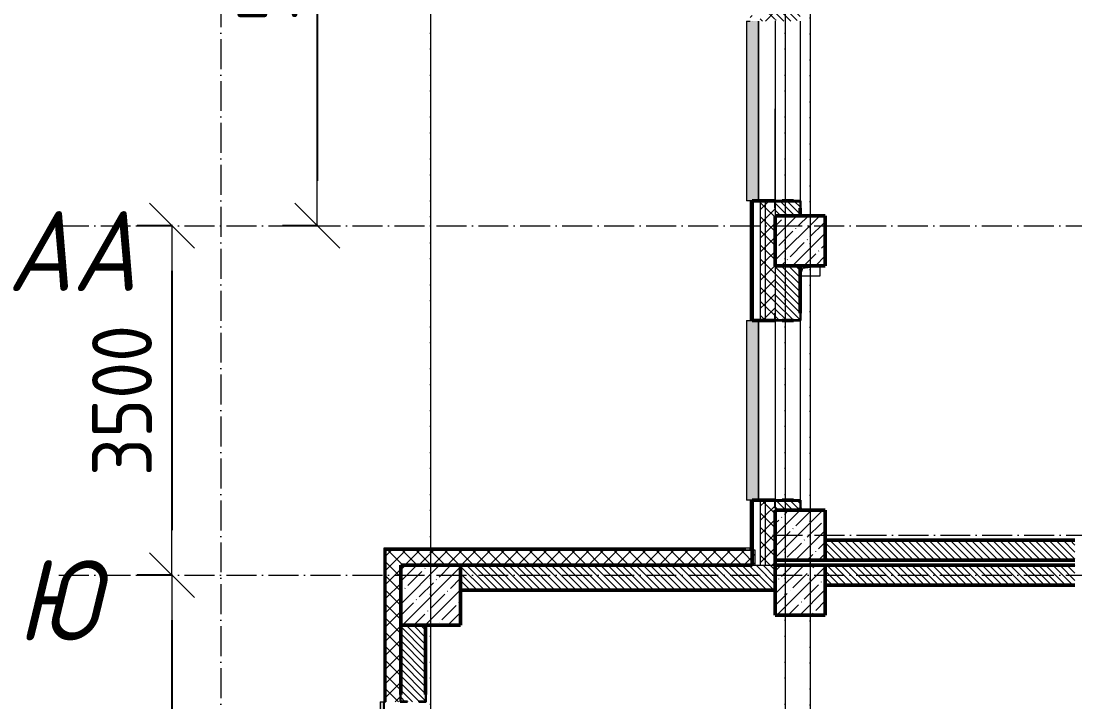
# Model space of a CAD drawing. Header units: millimetres. Extents: x 2294 to 908349, y -83289 to 219220.
# Drawn here: x 74513 to 85063, y 47586 to 54406 of the extents above; entities that cross this region are included whole.
import ezdxf

# ---------------------------------------------------------------- set-up
doc = ezdxf.new("R2010")
doc.units = ezdxf.units.MM
doc.linetypes.add('50_200_ШТРИХ_1Т_ш5_п1_п1_', pattern=[700, 500, -100, 0, -100])
for name, color, linetype, lineweight in [('A-____-____-DIMS', 7, 'Continuous', 9), ('A-GENM-____-MCUT', 7, 'Continuous', 25), ('A-GENM-____-OTLN', 7, 'Continuous', 9), ('A-GENM-____-OTLN-1', 7, 'Continuous', 25), ('A-GLAZ-____-OTLN', 7, 'Continuous', 9), ('A-WALL-____-MCUT', 7, 'Continuous', 13), ('A-WALL-____-MCUT-1', 7, 'Continuous', 9), ('A-WALL-____-MCUT-2', 7, 'Continuous', 50), ('A-WALL-____-MCUT-3', 7, 'Continuous', 9), ('A-WALL-____-OTLN', 7, 'Continuous', 9), ('A-WALL-____-PATT-1', 7, 'Continuous', 9), ('A-WALL-FNSH-MCUT-1', 7, 'Continuous', 9), ('S-COLS-____-MCUT', 7, 'Continuous', 50), ('S-COLS-____-OTLN', 7, 'Continuous', 9), ('S-GRID-____-IDEN', 7, 'Continuous', 9), ('S-GRID-____-OTLN-1', 7, '50_200_ШТРИХ_1Т_ш5_п1_п1_', 9)]:
    doc.layers.add(name, color=color, linetype=linetype, lineweight=lineweight)
doc.layers.add('A-GLAZ-____-OTLN-1', color=7, linetype='Continuous', lineweight=9, true_color=0xc0c0c0)
doc.styles.add('ISOCPEUR_I', font='isocpeui.ttf', dxfattribs={"width": 0.9, "height": 2.5})
doc.styles.add('СПДС', font='isocpeur.ttf', dxfattribs={"width": 0.9})
doc.dimstyles.new('Размера А3', dxfattribs={"dimtxt": 800, "dimasz": 450, "dimexe": 350, "dimexo": 100, "dimgap": 200, "dimtad": 1, "dimdec": 0, "dimrnd": 10, "dimzin": 0, "dimdsep": 46, "dimtxsty": 'СПДС', "dimblk": 'ARROWHEAD_6', "dimcen": 1, "dimclrd": 5, "dimclre": 5, "dimclrt": 5, "dimazin": 0, "dimtfac": 1, "dimtdec": 0, "dimtmove": 2, "dimatfit": 3, "dimfxl": 1, "dimtolj": 1, "dimtzin": 0, "dimarcsym": 0})
pattern_1 = [(135, (7562.787, 6025.276), (-35.35534, -35.35534), [])]
pattern_2 = [(45, (-71050, -42631.04), (-114.04925, 114.04925), []), (45, (-70935.95, -42631.04), (-114.04925, 114.04925), [201.613, -40.323, 3.353, -36.97])]
pattern_3 = [(45, (-74750, -43231.04), (-114.04925, 114.04925), []), (45, (-74635.95, -43231.04), (-114.04925, 114.04925), [201.613, -40.323, 3.353, -36.97])]
pattern_4 = [(315, (-46181.04, 74750), (114.04925, 114.04925), []), (315, (-46181.04, 74635.95), (114.04925, 114.04925), [201.613, -40.323, 3.353, -36.97])]
pattern_5 = [(45, (-74750, -42681.04), (-114.04925, 114.04925), []), (45, (-74635.95, -42681.04), (-114.04925, 114.04925), [201.613, -40.323, 3.353, -36.97])]
pattern_6 = [(45, (7562.79, 6025.28), (-70.71068, 70.71068), []), (135, (7562.79, 6025.28), (-70.71068, -70.71068), [])]
pattern_7 = [(135, (7562.787, 6025.276), (-35.35534, -35.35534), [])]
pattern_8 = [(45, (7562.79, 6025.28), (-70.71068, 70.71068), []), (135, (7562.79, 6025.28), (-70.71068, -70.71068), [])]

# ---------------------------------------------------------------- blocks, each defined once
blk = doc.blocks.new('BSC_Колонна _Прямоугольная - 600х600-25984397-АР1_План отверстий 2 этажа в осях 1-64_Ю-ЯЯ')
at = {"layer": 'S-COLS-____-OTLN'}
h = blk.add_hatch(dxfattribs=at)
h.set_pattern_fill('FP_41', color=256, style=0, pattern_type=2)
h.set_pattern_definition(pattern_2)
h.paths.add_polyline_path([(-300, -300), (300, -300), (300, 300), (-300, 300)], flags=0)
at = {"layer": 'S-COLS-____-MCUT'}
for p, q in [((300, 300), (-300, 300)), ((-300, 300), (-300, -300)), ((300, -300), (300, 300)), ((-300, -300), (300, -300))]:
    blk.add_line(p, q, dxfattribs=at)
blk = doc.blocks.new('BSC_Колонна _Прямоугольная - 500х500-V55-АР1_План отверстий 2 этажа в осях 1-64_Ю-ЯЯ')
at = {"layer": 'S-COLS-____-OTLN'}
h = blk.add_hatch(dxfattribs=at)
h.set_pattern_fill('FP_65', color=256, style=0, pattern_type=2)
h.set_pattern_definition(pattern_3)
h.paths.add_polyline_path([(-250, -250), (250, -250), (250, 250), (-250, 250)], flags=0)
at = {"layer": 'S-COLS-____-MCUT'}
for p, q in [((250, 250), (-250, 250)), ((-250, 250), (-250, -250)), ((250, -250), (250, 250)), ((-250, -250), (250, -250))]:
    blk.add_line(p, q, dxfattribs=at)
blk = doc.blocks.new('BSC_Колонна _Прямоугольная - 500х500-V113-АР1_План отверстий 2 этажа в осях 1-64_Ю-ЯЯ')
at = {"layer": 'S-COLS-____-OTLN'}
h = blk.add_hatch(dxfattribs=at)
h.set_pattern_fill('FP_126', color=256, style=0, pattern_type=2)
h.set_pattern_definition(pattern_4)
h.paths.add_polyline_path([(-250, 250), (-250, -250), (250, -250), (250, 250)], flags=0)
at = {"layer": 'S-COLS-____-MCUT'}
for p, q in [((250, 250), (-250, 250)), ((-250, 250), (-250, -250)), ((250, -250), (250, 250)), ((-250, -250), (250, -250))]:
    blk.add_line(p, q, dxfattribs=at)
blk = doc.blocks.new('BSC_Колонна _Прямоугольная - 500х500-V120-АР1_План отверстий 2 этажа в осях 1-64_Ю-ЯЯ')
at = {"layer": 'S-COLS-____-OTLN'}
h = blk.add_hatch(dxfattribs=at)
h.set_pattern_fill('FP_133', color=256, style=0, pattern_type=2)
h.set_pattern_definition(pattern_5)
h.paths.add_polyline_path([(-250, -250), (250, -250), (250, 250), (-250, 250), (-250, 14)], flags=0)
at = {"layer": 'S-COLS-____-MCUT'}
for p, q in [((250, 250), (-250, 250)), ((-250, 250), (-250, -250)), ((250, -250), (250, 250)), ((-250, -250), (250, -250))]:
    blk.add_line(p, q, dxfattribs=at)
blk = doc.blocks.new('Фахверк_СКБ_Уголок - 250_2700_1-27501432-АР1_План отверстий 2 этажа в осях 1-64_Ю-ЯЯ')
at = {"layer": 'A-GENM-____-MCUT'}
for p, q in [((200, 181), (125, 181)), ((125, 181), (125, 106)), ((125, 106), (131, 106)), ((131, 106), (131, 175)), ((131, 175), (200, 175)), ((200, 175), (200, 181)), ((131, -6), (125, -6)), ((125, -6), (125, -81)), ((125, -81), (200, -81)), ((131, -75), (131, -6)), ((200, -75), (131, -75)), ((200, -81), (200, -75))]:
    blk.add_line(p, q, dxfattribs=at)
blk = doc.blocks.new('Фахверк_СКБ_Уголок - 250_2700-27497298-АР1_План отверстий 2 этажа в осях 1-64_Ю-ЯЯ')
at = {"layer": 'A-GENM-____-MCUT'}
for p, q in [((200, 181), (125, 181)), ((125, 181), (125, 106)), ((125, 106), (131, 106)), ((131, 106), (131, 175)), ((131, 175), (200, 175)), ((200, 175), (200, 181)), ((131, -6), (125, -6)), ((125, -6), (125, -81)), ((125, -81), (200, -81)), ((131, -75), (131, -6)), ((200, -75), (131, -75)), ((200, -81), (200, -75))]:
    blk.add_line(p, q, dxfattribs=at)
blk = doc.blocks.new('AR_Отверстие прямоугольное _в плите_ - AR_Отверстие прямоугольное _в плите_-V164-АР1_План отверстий 2 этажа в осях 1-64_Ю-ЯЯ')
at = {"layer": 'A-GENM-____-OTLN'}
for p, q in [((-100, -50), (-75, 25)), ((-75, 25), (100, 50)), ((100, -50), (100, 50)), ((-100, -50), (100, -50))]:
    blk.add_line(p, q, dxfattribs=at)
blk = doc.blocks.new('Отлив_СКБ - Отлив витража_120_НВФ-31885689-АР1_План отверстий 2 этажа в осях 1-64_Ю-ЯЯ')
at = {"layer": 'A-GLAZ-____-OTLN-1'}
for points in [[(1800, 2), (1800, 120), (0, 120), (0, 2), (737, 2)], [(1800, 0), (1800, 2), (0, 2), (0, 0), (737, 0)]]:
    blk.add_hatch(color=256, dxfattribs=at).paths.add_polyline_path(points, flags=0)
at = {"layer": 'A-GLAZ-____-OTLN'}
for p, q in [((0, 83), (0, 120)), ((1800, 120), (0, 120)), ((1800, 120), (1800, 83)), ((0, 2), (1800, 2)), ((1800, 0), (0, 0))]:
    blk.add_line(p, q, dxfattribs=at)
blk = doc.blocks.new('Стены 10 - Стены 4-31628020-АР1_План отверстий 2 этажа в осях 1-64_Ю-ЯЯ')
at = {"layer": 'A-WALL-____-MCUT'}
for p, q in [((23850, 9731), (23800, 9731)), ((23800, 9731), (23800, 9711)), ((23800, 9711), (23850, 9711)), ((23850, 9711), (23850, 9731))]:
    blk.add_line(p, q, dxfattribs=at)
blk = doc.blocks.new('BSC_Колонна _Прямоугольная - 600х600-25984397-АР1_План отверстий 2 этажа в осях 1-64_А-ГГ')
at = {"layer": 'S-COLS-____-OTLN'}
h = blk.add_hatch(dxfattribs=at)
h.set_pattern_fill('FP_34', color=256, style=0, pattern_type=2)
h.set_pattern_definition(pattern_2)
h.paths.add_polyline_path([(-300, -300), (300, -300), (300, 300), (-300, 300)], flags=0)
at = {"layer": 'S-COLS-____-MCUT'}
for p, q in [((300, 300), (-300, 300)), ((-300, 300), (-300, -300)), ((300, -300), (300, 300)), ((-300, -300), (300, -300))]:
    blk.add_line(p, q, dxfattribs=at)
blk = doc.blocks.new('BSC_Колонна _Прямоугольная - 500х500-V82-АР1_План отверстий 2 этажа в осях 1-64_А-ГГ')
at = {"layer": 'S-COLS-____-OTLN'}
h = blk.add_hatch(dxfattribs=at)
h.set_pattern_fill('FP_111', color=256, style=0, pattern_type=2)
h.set_pattern_definition(pattern_3)
h.paths.add_polyline_path([(-250, -250), (250, -250), (250, 250), (-250, 250), (-250, 75)], flags=0)
at = {"layer": 'S-COLS-____-MCUT'}
for p, q in [((250, 250), (-250, 250)), ((-250, 250), (-250, -250)), ((250, -250), (250, 250)), ((-250, -250), (250, -250))]:
    blk.add_line(p, q, dxfattribs=at)
blk = doc.blocks.new('BSC_Колонна _Прямоугольная - 500х500-V118-АР1_План отверстий 2 этажа в осях 1-64_А-ГГ')
at = {"layer": 'S-COLS-____-OTLN'}
h = blk.add_hatch(dxfattribs=at)
h.set_pattern_fill('FP_147', color=256, style=0, pattern_type=2)
h.set_pattern_definition(pattern_4)
h.paths.add_polyline_path([(-250, 250), (-250, -250), (250, -250), (250, 250), (135, 250)], flags=0)
at = {"layer": 'S-COLS-____-MCUT'}
for p, q in [((250, 250), (-250, 250)), ((-250, 250), (-250, -250)), ((250, -250), (250, 250)), ((-250, -250), (250, -250))]:
    blk.add_line(p, q, dxfattribs=at)
blk = doc.blocks.new('BSC_Колонна _Прямоугольная - 500х500-V124-АР1_План отверстий 2 этажа в осях 1-64_А-ГГ')
at = {"layer": 'S-COLS-____-OTLN'}
h = blk.add_hatch(dxfattribs=at)
h.set_pattern_fill('FP_154', color=256, style=0, pattern_type=2)
h.set_pattern_definition(pattern_5)
h.paths.add_polyline_path([(-250, -250), (250, -250), (250, 250), (-250, 250), (-250, 195)], flags=0)
at = {"layer": 'S-COLS-____-MCUT'}
for p, q in [((250, 250), (-250, 250)), ((-250, 250), (-250, -250)), ((250, -250), (250, 250)), ((-250, -250), (250, -250))]:
    blk.add_line(p, q, dxfattribs=at)
blk = doc.blocks.new('Фахверк_СКБ_Уголок - 250_2700_1-27501432-АР1_План отверстий 2 этажа в осях 1-64_А-ГГ')
at = {"layer": 'A-GENM-____-MCUT'}
for p, q in [((200, 181), (125, 181)), ((125, 181), (125, 106)), ((125, 106), (131, 106)), ((131, 106), (131, 175)), ((131, 175), (200, 175)), ((200, 175), (200, 181)), ((131, -6), (125, -6)), ((125, -6), (125, -81)), ((125, -81), (200, -81)), ((131, -75), (131, -6)), ((200, -75), (131, -75)), ((200, -81), (200, -75))]:
    blk.add_line(p, q, dxfattribs=at)
blk = doc.blocks.new('Фахверк_СКБ_Уголок - 250_2700-27497298-АР1_План отверстий 2 этажа в осях 1-64_А-ГГ')
at = {"layer": 'A-GENM-____-MCUT'}
for p, q in [((200, 181), (125, 181)), ((125, 181), (125, 106)), ((125, 106), (131, 106)), ((131, 106), (131, 175)), ((131, 175), (200, 175)), ((200, 175), (200, 181)), ((131, -6), (125, -6)), ((125, -6), (125, -81)), ((125, -81), (200, -81)), ((131, -75), (131, -6)), ((200, -75), (131, -75)), ((200, -81), (200, -75))]:
    blk.add_line(p, q, dxfattribs=at)
blk = doc.blocks.new('AR_Отверстие прямоугольное _в плите_ - AR_Отверстие прямоугольное _в плите_-V166-АР1_План отверстий 2 этажа в осях 1-64_А-ГГ')
at = {"layer": 'A-GENM-____-OTLN'}
for p, q in [((-100, -50), (-75, 25)), ((-75, 25), (100, 50)), ((100, -50), (100, 50)), ((-100, -50), (100, -50))]:
    blk.add_line(p, q, dxfattribs=at)
blk = doc.blocks.new('Отлив_СКБ - Отлив витража_120_НВФ-V197-АР1_План отверстий 2 этажа в осях 1-64_А-ГГ')
at = {"layer": 'A-GLAZ-____-OTLN-1'}
for points in [[(0, 2), (920, 2), (920, 120), (0, 120), (0, 63)], [(0, 0), (920, 0), (920, 2), (0, 2)]]:
    blk.add_hatch(color=256, dxfattribs=at).paths.add_polyline_path(points, flags=0)
at = {"layer": 'A-GLAZ-____-OTLN'}
for p, q in [((0, 83), (0, 120)), ((920, 120), (0, 120)), ((0, 2), (920, 2)), ((920, 0), (0, 0))]:
    blk.add_line(p, q, dxfattribs=at)
blk = doc.blocks.new('Отлив_СКБ - Отлив витража_120_НВФ-31885689-АР1_План отверстий 2 этажа в осях 1-64_А-ГГ')
at = {"layer": 'A-GLAZ-____-OTLN-1'}
for points in [[(1800, 2), (1800, 120), (0, 120), (0, 2), (1103, 2)], [(1103, 0), (1800, 0), (1800, 2), (0, 2), (0, 0)]]:
    blk.add_hatch(color=256, dxfattribs=at).paths.add_polyline_path(points, flags=0)
at = {"layer": 'A-GLAZ-____-OTLN'}
for p, q in [((0, 83), (0, 120)), ((1800, 120), (0, 120)), ((1800, 120), (1800, 83)), ((0, 2), (1800, 2)), ((1800, 0), (0, 0))]:
    blk.add_line(p, q, dxfattribs=at)
blk = doc.blocks.new('Отлив_СКБ - Отлив витража_СФТК-31883956-АР1_План отверстий 2 этажа в осях 1-64_А-ГГ')
at = {"layer": 'A-GLAZ-____-OTLN-1'}
for points in [[(0, 3), (0, 2), (1700, 3), (1700, 37), (0, 37)], [(0, 2), (0, 0), (1700, 0), (1700, 2)]]:
    blk.add_hatch(color=256, dxfattribs=at).paths.add_polyline_path(points, flags=0)
at = {"layer": 'A-GLAZ-____-OTLN'}
for p, q in [((0, 3), (0, 37)), ((1700, 37), (0, 37)), ((0, 2), (1700, 2)), ((1700, 37), (1700, 3)), ((1700, 0), (0, 0))]:
    blk.add_line(p, q, dxfattribs=at)
blk = doc.blocks.new('2floor')
at = {"layer": 'A-WALL-____-PATT-1'}
h = blk.add_hatch(dxfattribs=at)
h.set_pattern_fill('FP_1', color=256, style=0, pattern_type=2)
h.set_pattern_definition(pattern_6)
h.paths.add_polyline_path([(81963, 48956), (81963, 49606), (81913, 49606), (81913, 48956)], flags=0)
h.paths.add_polyline_path([(81913, 51406), (81963, 51406), (81963, 52606), (81913, 52606), (81913, 51949)], flags=0)
h.paths.add_polyline_path([(81963, 54406), (81963, 55606), (81913, 55606), (81913, 54406)], flags=0)
h.paths.add_polyline_path([(81963, 57406), (81963, 58606), (81913, 58606), (81913, 57406)], flags=0)
h.paths.add_polyline_path([(81963, 60406), (81963, 61206), (81913, 61206), (81913, 60406)], flags=0)
h = blk.add_hatch(dxfattribs=at)
h.set_pattern_fill('FP_1', color=256, style=0, pattern_type=2)
h.set_pattern_definition(pattern_6)
h.paths.add_polyline_path([(81963, 48956), (82063, 48956), (82063, 49531), (82057, 49531), (82057, 49606), (81963, 49606), (81963, 49006)], flags=0)
h.paths.add_polyline_path([(81963, 51406), (82057, 51406), (82057, 51481), (82063, 51481), (82063, 52531), (82057, 52531), (82057, 52606), (81963, 52606), (81963, 51481)], flags=0)
h.paths.add_polyline_path([(82057, 54406), (82057, 54481), (82063, 54481), (82063, 55531), (82057, 55531), (82057, 55606), (81963, 55606), (81963, 54406)], flags=0)
h.paths.add_polyline_path([(82057, 57406), (82057, 57481), (82063, 57481), (82063, 58531), (82057, 58531), (82057, 58606), (81963, 58606), (81963, 57406)], flags=0)
h.paths.add_polyline_path([(81963, 60406), (82057, 60406), (82057, 60481), (82063, 60481), (82063, 61206), (81963, 61206), (81963, 60481)], flags=0)
h = blk.add_hatch(dxfattribs=at)
h.set_pattern_fill('FP_3', color=256, style=0, pattern_type=2)
h.set_pattern_definition([(45, (7562.79, 6025.28), (-85.53659, 85.53659), []), (45, (7619.81, 6025.28), (-85.53659, 85.53659), [])])
h.paths.add_polyline_path([(81813, 49126), (81833, 49126), (81833, 49606), (81813, 49606), (81813, 49527)], flags=0)
h.paths.add_polyline_path([(81813, 51406), (81833, 51406), (81833, 52606), (81813, 52606), (81813, 51949)], flags=0)
h.paths.add_polyline_path([(81813, 54406), (81833, 54406), (81833, 55606), (81813, 55606), (81813, 55178)], flags=0)
h.paths.add_polyline_path([(81813, 57406), (81833, 57406), (81833, 58606), (81813, 58606), (81813, 57599)], flags=0)
h.paths.add_polyline_path([(81833, 60406), (81833, 60966), (81813, 60966), (81813, 60406)], flags=0)
h = blk.add_hatch(dxfattribs=at)
h.set_pattern_fill('FP_6', color=256, style=0, pattern_type=2)
h.set_pattern_definition(pattern_1)
h.paths.add_polyline_path([(82244, 52456), (82313, 52456), (82313, 52600), (82244, 52600), (82244, 52606), (82132, 52606), (82132, 52600), (82063, 52600), (82063, 52456), (82132, 52456)], flags=0)
h.paths.add_polyline_path([(82244, 54406), (82244, 54412), (82313, 54412), (82313, 55600), (82244, 55600), (82244, 55606), (82132, 55606), (82132, 55600), (82063, 55600), (82063, 54412), (82132, 54412), (82132, 54406)], flags=0)
h.paths.add_polyline_path([(82244, 57406), (82244, 57412), (82313, 57412), (82313, 57706), (82063, 57706), (82063, 57412), (82132, 57412), (82132, 57406)], flags=0)
h = blk.add_hatch(dxfattribs=at)
h.set_pattern_fill('FP_3', color=256, style=0, pattern_type=2)
h.set_pattern_definition([(45, (7562.79, 6025.28), (-85.53659, 85.53659), []), (45, (7619.81, 6025.28), (-85.53659, 85.53659), [])])
h.paths.add_polyline_path([(81813, 49126), (81833, 49126), (81833, 49606), (81813, 49606), (81813, 49331)], flags=0)
h.paths.add_polyline_path([(81833, 51406), (81833, 52606), (81813, 52606), (81813, 51406)], flags=0)
h = blk.add_hatch(dxfattribs=at)
h.set_pattern_fill('FP_1', color=256, style=0, pattern_type=2)
h.set_pattern_definition(pattern_8)
h.paths.add_polyline_path([(81963, 48956), (81963, 49606), (81913, 49606), (81913, 48956)], flags=0)
h.paths.add_polyline_path([(81963, 51406), (81963, 52606), (81913, 52606), (81913, 51406)], flags=0)
h = blk.add_hatch(dxfattribs=at)
h.set_pattern_fill('FP_1', color=256, style=0, pattern_type=2)
h.set_pattern_definition(pattern_8)
h.paths.add_polyline_path([(81963, 48956), (82063, 48956), (82063, 49531), (82057, 49531), (82057, 49606), (81963, 49606), (81963, 49331)], flags=0)
h.paths.add_polyline_path([(81963, 51406), (82057, 51406), (82057, 51481), (82063, 51481), (82063, 52531), (82057, 52531), (82057, 52606), (81963, 52606), (81963, 51481)], flags=0)
h = blk.add_hatch(dxfattribs=at)
h.set_pattern_fill('FP_6', color=256, style=0, pattern_type=2)
h.set_pattern_definition(pattern_7)
h.paths.add_polyline_path([(82313, 52456), (82313, 52600), (82244, 52600), (82244, 52606), (82132, 52606), (82132, 52600), (82063, 52600), (82063, 52456), (82244, 52456)], flags=0)
h = blk.add_hatch(dxfattribs=at)
h.set_pattern_fill('FP_6', color=256, style=0, pattern_type=2)
h.set_pattern_definition(pattern_1)
h.paths.add_polyline_path([(82313, 49506), (82313, 49600), (82244, 49600), (82244, 49606), (82132, 49606), (82132, 49600), (82063, 49600), (82063, 49506)], flags=0)
h.paths.add_polyline_path([(82244, 51406), (82244, 51412), (82313, 51412), (82313, 51956), (82063, 51956), (82063, 51412), (82132, 51412), (82132, 51406)], flags=0)
h = blk.add_hatch(dxfattribs=at)
h.set_pattern_fill('FP_6', color=256, style=0, pattern_type=2)
h.set_pattern_definition(pattern_7)
h.paths.add_polyline_path([(82313, 49506), (82313, 49600), (82244, 49600), (82244, 49606), (82132, 49606), (82132, 49600), (82063, 49600), (82063, 49506), (82224, 49506)], flags=0)
h.paths.add_polyline_path([(82244, 51406), (82244, 51412), (82313, 51412), (82313, 51956), (82063, 51956), (82063, 51412), (82132, 51412), (82132, 51406)], flags=0)
h = blk.add_hatch(dxfattribs=at)
h.set_pattern_fill('FP_6', color=256, style=0, pattern_type=2)
h.set_pattern_definition(pattern_1)
h.paths.add_polyline_path([(85063, 49006), (85063, 49206), (82563, 49206), (82563, 49006), (83550, 49006)], flags=0)
h = blk.add_hatch(dxfattribs=at)
h.set_pattern_fill('FP_6', color=256, style=0, pattern_type=2)
h.set_pattern_definition(pattern_7)
h.paths.add_polyline_path([(85063, 49006), (85063, 49206), (82563, 49206), (82563, 49006), (83550, 49006)], flags=0)
h = blk.add_hatch(dxfattribs=at)
h.set_pattern_fill('FP_1', color=256, style=0, pattern_type=2)
h.set_pattern_definition(pattern_8)
h.paths.add_polyline_path([(78163, 18356), (78313, 18356), (78313, 19651), (78307, 19651), (78307, 19726), (78163, 19726)], flags=0)
h.paths.add_polyline_path([(78307, 21426), (78307, 21501), (78313, 21501), (78313, 22291), (78307, 22291), (78307, 22366), (78163, 22366), (78163, 21426), (78248, 21426)], flags=0)
h.paths.add_polyline_path([(78248, 24066), (78307, 24066), (78307, 24141), (78313, 24141), (78313, 25531), (78307, 25531), (78307, 25606), (78163, 25606), (78163, 24066)], flags=0)
h.paths.add_polyline_path([(78307, 27306), (78307, 27381), (78313, 27381), (78313, 28171), (78307, 28171), (78307, 28246), (78163, 28246), (78163, 27306), (78248, 27306)], flags=0)
h.paths.add_polyline_path([(78248, 29946), (78307, 29946), (78307, 30021), (78313, 30021), (78313, 31411), (78307, 31411), (78307, 31486), (78163, 31486), (78163, 29946)], flags=0)
h.paths.add_polyline_path([(78248, 33186), (78307, 33186), (78307, 33261), (78313, 33261), (78313, 34051), (78307, 34051), (78307, 34126), (78163, 34126), (78163, 33186)], flags=0)
h.paths.add_polyline_path([(78307, 35826), (78307, 35901), (78313, 35901), (78313, 37291), (78307, 37291), (78307, 37366), (78163, 37366), (78163, 35826), (78248, 35826)], flags=0)
h.paths.add_polyline_path([(78307, 39066), (78307, 39141), (78313, 39141), (78313, 39931), (78307, 39931), (78307, 40006), (78163, 40006), (78163, 39066), (78248, 39066)], flags=0)
h.paths.add_polyline_path([(78248, 41706), (78307, 41706), (78307, 41781), (78313, 41781), (78313, 43171), (78307, 43171), (78307, 43246), (78163, 43246), (78163, 41706)], flags=0)
h.paths.add_polyline_path([(78248, 44946), (78307, 44946), (78307, 45021), (78313, 45021), (78313, 45811), (78307, 45811), (78307, 45886), (78163, 45886), (78163, 44946)], flags=0)
h.paths.add_polyline_path([(78307, 47586), (78307, 47661), (78313, 47661), (78313, 49106), (78163, 49106), (78163, 47586), (78248, 47586)], flags=0)
h = blk.add_hatch(dxfattribs=at)
h.set_pattern_fill('FP_1', color=256, style=0, pattern_type=2)
h.set_pattern_definition(pattern_6)
h.paths.add_polyline_path([(81863, 48956), (81863, 49106), (78313, 49106), (78313, 48956), (81783, 48956)], flags=0)
h = blk.add_hatch(dxfattribs=at)
h.set_pattern_fill('FP_1', color=256, style=0, pattern_type=2)
h.set_pattern_definition(pattern_8)
h.paths.add_polyline_path([(81863, 48956), (81863, 49106), (78313, 49106), (78313, 48956), (81783, 48956)], flags=0)
h = blk.add_hatch(dxfattribs=at)
h.set_pattern_fill('FP_6', color=256, style=0, pattern_type=2)
h.set_pattern_definition(pattern_1)
h.paths.add_polyline_path([(81783, 48706), (82063, 48706), (82063, 48956), (78913, 48956), (78913, 48706)], flags=0)
h = blk.add_hatch(dxfattribs=at)
h.set_pattern_fill('FP_6', color=256, style=0, pattern_type=2)
h.set_pattern_definition(pattern_7)
h.paths.add_polyline_path([(81783, 48706), (82063, 48706), (82063, 48956), (78913, 48956), (78913, 48706)], flags=0)
h = blk.add_hatch(dxfattribs=at)
h.set_pattern_fill('FP_6', color=256, style=0, pattern_type=2)
h.set_pattern_definition(pattern_1)
h.paths.add_polyline_path([(82563, 48756), (85063, 48756), (85063, 48956), (82563, 48956)], flags=0)
h = blk.add_hatch(dxfattribs=at)
h.set_pattern_fill('FP_6', color=256, style=0, pattern_type=2)
h.set_pattern_definition(pattern_7)
h.paths.add_polyline_path([(83550, 48756), (85063, 48756), (85063, 48956), (82563, 48956), (82563, 48756), (82666, 48756)], flags=0)
h = blk.add_hatch(dxfattribs=at)
h.set_pattern_fill('FP_6', color=256, style=0, pattern_type=2)
h.set_pattern_definition(pattern_7)
h.paths.add_polyline_path([(78494, 43006), (78563, 43006), (78563, 43240), (78494, 43240), (78494, 43246), (78382, 43246), (78382, 43240), (78313, 43240), (78313, 43006), (78382, 43006)], flags=0)
h.paths.add_polyline_path([(78494, 44946), (78494, 44952), (78563, 44952), (78563, 45880), (78494, 45880), (78494, 45886), (78382, 45886), (78382, 45880), (78313, 45880), (78313, 44952), (78382, 44952), (78382, 44946)], flags=0)
h.paths.add_polyline_path([(78494, 47586), (78494, 47592), (78563, 47592), (78563, 48356), (78313, 48356), (78313, 47592), (78382, 47592), (78382, 47586)], flags=0)
at = {"layer": 'A-WALL-____-MCUT'}
for p, q in [((81833, 51406), (81833, 52606)), ((82057, 52606), (81833, 52606)), ((82244, 52606), (82132, 52606)), ((82313, 52456), (82313, 52531)), ((82313, 51481), (82313, 51956)), ((81833, 51406), (82057, 51406)), ((82132, 51406), (82244, 51406)), ((82057, 49606), (81833, 49606)), ((81833, 49606), (81833, 48956)), ((82244, 49606), (82132, 49606)), ((82313, 49506), (82313, 49531)), ((85063, 49206), (82563, 49206)), ((81833, 48956), (78913, 48956)), ((82063, 48956), (82063, 49006)), ((82563, 49006), (85063, 49006)), ((85063, 48956), (82563, 48956)), ((82563, 48756), (85063, 48756)), ((78913, 48706), (82063, 48706))]:
    blk.add_line(p, q, dxfattribs=at)
at = {"layer": 'A-WALL-____-MCUT-1'}
for p, q in [((81913, 52606), (81913, 51406)), ((81963, 52606), (81963, 51406)), ((82063, 52531), (82063, 52456)), ((82063, 51956), (82063, 51481)), ((81913, 49606), (81913, 48956)), ((81963, 49606), (81963, 48956)), ((82063, 49531), (82063, 49506)), ((81763, 49118), (78151, 49118)), ((81763, 49113), (78156, 49113)), ((81863, 49106), (81763, 49106)), ((81863, 48956), (81863, 49106)), ((78913, 48956), (82063, 48956))]:
    blk.add_line(p, q, dxfattribs=at)
at = {"layer": 'A-WALL-____-MCUT-2'}
for p, q in [((81833, 51406), (81833, 52606)), ((82057, 52606), (81833, 52606)), ((82244, 52606), (82132, 52606)), ((82313, 52456), (82313, 52531)), ((82313, 51481), (82313, 51956)), ((81833, 51406), (82057, 51406)), ((82132, 51406), (82244, 51406)), ((82057, 49606), (81833, 49606)), ((81833, 49606), (81833, 48956)), ((82244, 49606), (82132, 49606)), ((82313, 49506), (82313, 49531)), ((85063, 49206), (82563, 49206)), ((81833, 48956), (78913, 48956)), ((82063, 48956), (82063, 49006)), ((82563, 49006), (85063, 49006)), ((85063, 48956), (82563, 48956)), ((82563, 48756), (85063, 48756)), ((78913, 48706), (82063, 48706)), ((78313, 47661), (78313, 48356)), ((78313, 48356), (78313, 47661)), ((78563, 47661), (78563, 48356))]:
    blk.add_line(p, q, dxfattribs=at)
at = {"layer": 'A-WALL-____-MCUT-3'}
for p, q in [((81913, 52606), (81913, 51406)), ((81963, 52606), (81963, 51406)), ((82063, 52531), (82063, 52456)), ((82063, 51956), (82063, 51481)), ((81913, 49606), (81913, 48956)), ((81963, 49606), (81963, 48956)), ((82063, 49531), (82063, 49506)), ((81763, 49118), (78151, 49118)), ((78151, 49118), (78151, 47586)), ((81763, 49113), (78156, 49113)), ((78156, 49113), (78156, 47586)), ((78163, 49106), (78163, 47586)), ((81863, 49106), (81763, 49106)), ((81863, 48956), (81863, 49106)), ((78913, 48956), (82063, 48956))]:
    blk.add_line(p, q, dxfattribs=at)
at = {"layer": 'A-WALL-____-OTLN'}
for p, q in [((82063, 54406), (82063, 52606)), ((82313, 54406), (82313, 52606)), ((82063, 53526), (82063, 52606)), ((82063, 52606), (82063, 53526)), ((82313, 53526), (82313, 52606)), ((82063, 51406), (82063, 49606)), ((82063, 51406), (82063, 49606)), ((82313, 51406), (82313, 49606)), ((82313, 51406), (82313, 49606))]:
    blk.add_line(p, q, dxfattribs=at)
at = {"layer": 'A-WALL-FNSH-MCUT-1'}
for p, q in [((81833, 52606), (81813, 52606)), ((81813, 52606), (81813, 51406)), ((81833, 52606), (81813, 52606)), ((81813, 52606), (81813, 51406)), ((81813, 51406), (81833, 51406)), ((81813, 51406), (81833, 51406)), ((81833, 49606), (81813, 49606)), ((81813, 49606), (81813, 49126)), ((81833, 49606), (81813, 49606)), ((81813, 49606), (81813, 49126)), ((81763, 49126), (78143, 49126)), ((81763, 49126), (78143, 49126)), ((78143, 49126), (78143, 47586)), ((78163, 49106), (81763, 49106)), ((78163, 49106), (81763, 49106)), ((81763, 49106), (81763, 49126)), ((81763, 49106), (81763, 49126)), ((81813, 49126), (81833, 49126)), ((81813, 49126), (81833, 49126)), ((78143, 47586), (78163, 47586))]:
    blk.add_line(p, q, dxfattribs=at)
at = {"layer": 'A-GENM-____-OTLN'}
for name in ['AR_Отверстие прямоугольное _в плите_ - AR_Отверстие прямоугольное _в плите_-V164-АР1_План отверстий 2 этажа в осях 1-64_Ю-ЯЯ', 'AR_Отверстие прямоугольное _в плите_ - AR_Отверстие прямоугольное _в плите_-V166-АР1_План отверстий 2 этажа в осях 1-64_А-ГГ']:
    blk.add_blockref(name, (82413, 51906), dxfattribs=at)
at = {"layer": 'A-GENM-____-OTLN-1'}
for name, p, rotation in [('Фахверк_СКБ_Уголок - 250_2700_1-27501432-АР1_План отверстий 2 этажа в осях 1-64_Ю-ЯЯ', (82138, 52731), 269.9999999999999), ('Фахверк_СКБ_Уголок - 250_2700_1-27501432-АР1_План отверстий 2 этажа в осях 1-64_А-ГГ', (82138, 52731), 269.9999999999999), ('Фахверк_СКБ_Уголок - 250_2700-27497298-АР1_План отверстий 2 этажа в осях 1-64_Ю-ЯЯ', (82238, 51281), 89.99999999999991), ('Фахверк_СКБ_Уголок - 250_2700-27497298-АР1_План отверстий 2 этажа в осях 1-64_А-ГГ', (82238, 51281), 89.99999999999991), ('Фахверк_СКБ_Уголок - 250_2700_1-27501432-АР1_План отверстий 2 этажа в осях 1-64_Ю-ЯЯ', (82138, 49731), 269.9999999999999), ('Фахверк_СКБ_Уголок - 250_2700_1-27501432-АР1_План отверстий 2 этажа в осях 1-64_А-ГГ', (82138, 49731), 269.9999999999999), ('Фахверк_СКБ_Уголок - 250_2700-27497298-АР1_План отверстий 2 этажа в осях 1-64_А-ГГ', (78488, 47461), 89.99999999999991)]:
    blk.add_blockref(name, p, dxfattribs=dict(at, rotation=rotation))
at = {"layer": 'A-GLAZ-____-OTLN', "rotation": 90}
for name, p in [('Отлив_СКБ - Отлив витража_120_НВФ-31885689-АР1_План отверстий 2 этажа в осях 1-64_Ю-ЯЯ', (81896, 52606)), ('Отлив_СКБ - Отлив витража_120_НВФ-V197-АР1_План отверстий 2 этажа в осях 1-64_А-ГГ', (81896, 52606)), ('Отлив_СКБ - Отлив витража_120_НВФ-31885689-АР1_План отверстий 2 этажа в осях 1-64_Ю-ЯЯ', (81896, 49606)), ('Отлив_СКБ - Отлив витража_120_НВФ-31885689-АР1_План отверстий 2 этажа в осях 1-64_А-ГГ', (81896, 49606)), ('Отлив_СКБ - Отлив витража_СФТК-31883956-АР1_План отверстий 2 этажа в осях 1-64_А-ГГ', (78146, 45886))]:
    blk.add_blockref(name, p, dxfattribs=at)
at = {"layer": 'A-WALL-____-OTLN'}
blk.add_blockref('Стены 10 - Стены 4-31628020-АР1_План отверстий 2 этажа в осях 1-64_Ю-ЯЯ', (57963, 39395), dxfattribs=at)
at = {"layer": 'S-COLS-____-OTLN', "rotation": 89.9999999999999}
for name in ['BSC_Колонна _Прямоугольная - 500х500-V113-АР1_План отверстий 2 этажа в осях 1-64_Ю-ЯЯ', 'BSC_Колонна _Прямоугольная - 500х500-V118-АР1_План отверстий 2 этажа в осях 1-64_А-ГГ']:
    blk.add_blockref(name, (82313, 52206), dxfattribs=at)
at = {"layer": 'S-COLS-____-OTLN'}
for name, p in [('BSC_Колонна _Прямоугольная - 500х500-V55-АР1_План отверстий 2 этажа в осях 1-64_Ю-ЯЯ', (82313, 49256)), ('BSC_Колонна _Прямоугольная - 500х500-V82-АР1_План отверстий 2 этажа в осях 1-64_А-ГГ', (82313, 49256)), ('BSC_Колонна _Прямоугольная - 600х600-25984397-АР1_План отверстий 2 этажа в осях 1-64_Ю-ЯЯ', (78613, 48656)), ('BSC_Колонна _Прямоугольная - 600х600-25984397-АР1_План отверстий 2 этажа в осях 1-64_А-ГГ', (78613, 48656)), ('BSC_Колонна _Прямоугольная - 500х500-V120-АР1_План отверстий 2 этажа в осях 1-64_Ю-ЯЯ', (82313, 48706)), ('BSC_Колонна _Прямоугольная - 500х500-V124-АР1_План отверстий 2 этажа в осях 1-64_А-ГГ', (82313, 48706))]:
    blk.add_blockref(name, p, dxfattribs=at)
blk = doc.blocks.new('ARROWHEAD_6')
at = {"color": 0, "linetype": 'Continuous'}
for p, q in [((-0.5, -0.5), (0.5, 0.5)), ((0, 0), (-1, 0))]:
    blk.add_line(p, q, dxfattribs=at)
blk = doc.blocks.new('*D2800')
at = {"layer": 'A-____-____-DIMS', "color": 0, "lineweight": -2, "transparency": 16777216}
for p, q in [((235505, 57956), (235149, 57956)), ((235499, 57506), (235499, 52806)), ((235505, 52356), (235149, 52356))]:
    blk.add_line(p, q, dxfattribs=at)
at = {"layer": 'Defpoints', "color": 0, "transparency": 16777216}
for p in [(235605, 57956), (235499, 52356), (235605, 52356)]:
    blk.add_point(p, dxfattribs=at)
at = {"layer": 'A-____-____-DIMS', "color": 0, "lineweight": -2, "transparency": 16777216, "xscale": 450, "yscale": 450, "zscale": 450}
for p, rotation in [((235499, 57956), 90), ((235499, 52356), 270)]:
    blk.add_blockref('ARROWHEAD_6', p, dxfattribs=dict(at, rotation=rotation))
at = {"layer": 'A-____-____-DIMS', "color": 0, "transparency": 16777216, "insert": (234999, 55156), "char_height": 600, "attachment_point": 5, "rotation": 90, "style": 'СПДС'}
blk.add_mtext('\\A1;5600', dxfattribs=at)
blk = doc.blocks.new('*D2801')
at = {"layer": 'A-____-____-DIMS', "color": 0, "lineweight": -2, "transparency": 16777216}
for p, q in [((234050, 52356), (233694, 52356)), ((234044, 51906), (234044, 49306)), ((234050, 48856), (233694, 48856))]:
    blk.add_line(p, q, dxfattribs=at)
at = {"layer": 'Defpoints', "color": 0, "transparency": 16777216}
for p in [(234150, 52356), (234044, 48856), (234150, 48856)]:
    blk.add_point(p, dxfattribs=at)
at = {"layer": 'A-____-____-DIMS', "color": 0, "lineweight": -2, "transparency": 16777216, "xscale": 450, "yscale": 450, "zscale": 450}
for p, rotation in [((234044, 52356), 90), ((234044, 48856), 270)]:
    blk.add_blockref('ARROWHEAD_6', p, dxfattribs=dict(at, rotation=rotation))
at = {"layer": 'A-____-____-DIMS', "color": 0, "transparency": 16777216, "insert": (233544, 50606), "char_height": 600, "attachment_point": 5, "rotation": 90, "style": 'СПДС'}
blk.add_mtext('\\A1;3500', dxfattribs=at)
blk = doc.blocks.new('*D2802')
at = {"layer": 'A-____-____-DIMS', "color": 0, "lineweight": -2, "transparency": 16777216}
for p, q in [((234050, 48856), (233694, 48856)), ((234044, 48406), (234044, 43156)), ((234050, 42706), (233694, 42706))]:
    blk.add_line(p, q, dxfattribs=at)
at = {"layer": 'Defpoints', "color": 0, "transparency": 16777216}
for p in [(234150, 48856), (234044, 42706), (234150, 42706)]:
    blk.add_point(p, dxfattribs=at)
at = {"layer": 'A-____-____-DIMS', "color": 0, "lineweight": -2, "transparency": 16777216, "xscale": 450, "yscale": 450, "zscale": 450}
for p, rotation in [((234044, 48856), 90), ((234044, 42706), 270)]:
    blk.add_blockref('ARROWHEAD_6', p, dxfattribs=dict(at, rotation=rotation))
at = {"layer": 'A-____-____-DIMS', "color": 0, "transparency": 16777216, "insert": (233544, 45781), "char_height": 600, "attachment_point": 5, "rotation": 90, "style": 'СПДС'}
blk.add_mtext('\\A1;6150', dxfattribs=at)
blk = doc.blocks.new('3osi')
at = {"layer": 'S-GRID-____-OTLN-1', "color": 251, "ltscale": 0.6, "true_color": 0x636466}
for p, q in [((236633.5, 96918.1), (236633.5, 46006.3)), ((240183.5, 96918.1), (240183.5, 46296.5)), ((240433.5, 96649.9), (240433.5, 46006.3)), ((234533.5, 55906.2), (234533.5, 1542.7)), ((236633.5, 55906.2), (236633.5, 1715.3)), ((240183.5, 55906.2), (240183.5, 17356.3)), ((240433.5, 55638), (240433.5, 17356.3)), ((232910.3, 52356.3), (255902.3, 52356.3)), ((240055.8, 49256.3), (269518.1, 49256.3)), ((240055.8, 49256.3), (269518.1, 49256.3)), ((232910.3, 48856.3), (269657.9, 48856.3))]:
    blk.add_line(p, q, dxfattribs=at)
at = {"layer": 'S-GRID-____-IDEN', "char_height": 800, "attachment_point": 1, "style": 'ISOCPEUR_I'}
for s, insert, width in [('АА', (232396.2, 52503), 505.063), ('\\fISOCPEUR|b0|i1|c204|p34|;\\W.9;Ю', (232494.3, 49003), 266.962)]:
    blk.add_mtext(s, dxfattribs=dict(at, insert=insert, width=width))
at = {"layer": 'A-____-____-DIMS'}
for base, p1, p2, picture, middle in [((235498.9, 52356.3), (235604.9, 57956.3), (235604.9, 52356.3), '*D2800', (234998.9, 55156.3)), ((234043.9, 48856.3), (234149.9, 52356.3), (234149.9, 48856.3), '*D2801', (233543.9, 50606.3)), ((234043.9, 42706.3), (234149.9, 48856.3), (234149.9, 42706.3), '*D2802', (233543.9, 45781.3))]:
    dim = blk.add_linear_dim(base=base, p1=p1, p2=p2, angle=90, dimstyle='Размера А3', override={"dimtxt": 600, "dimclrd": 0, "dimclre": 0, "dimclrt": 0}, dxfattribs=at)
    dim.commit()
    dim.dimension.update_dxf_attribs({"geometry": picture, "text_midpoint": middle})

msp = doc.modelspace()

# ---------------------------------------------------------------- block references
for name, p in [('3osi', (-158020.7, 0)), ('2floor', (0, 0))]:
    msp.add_blockref(name, p)

doc.saveas('drawing.dxf')
